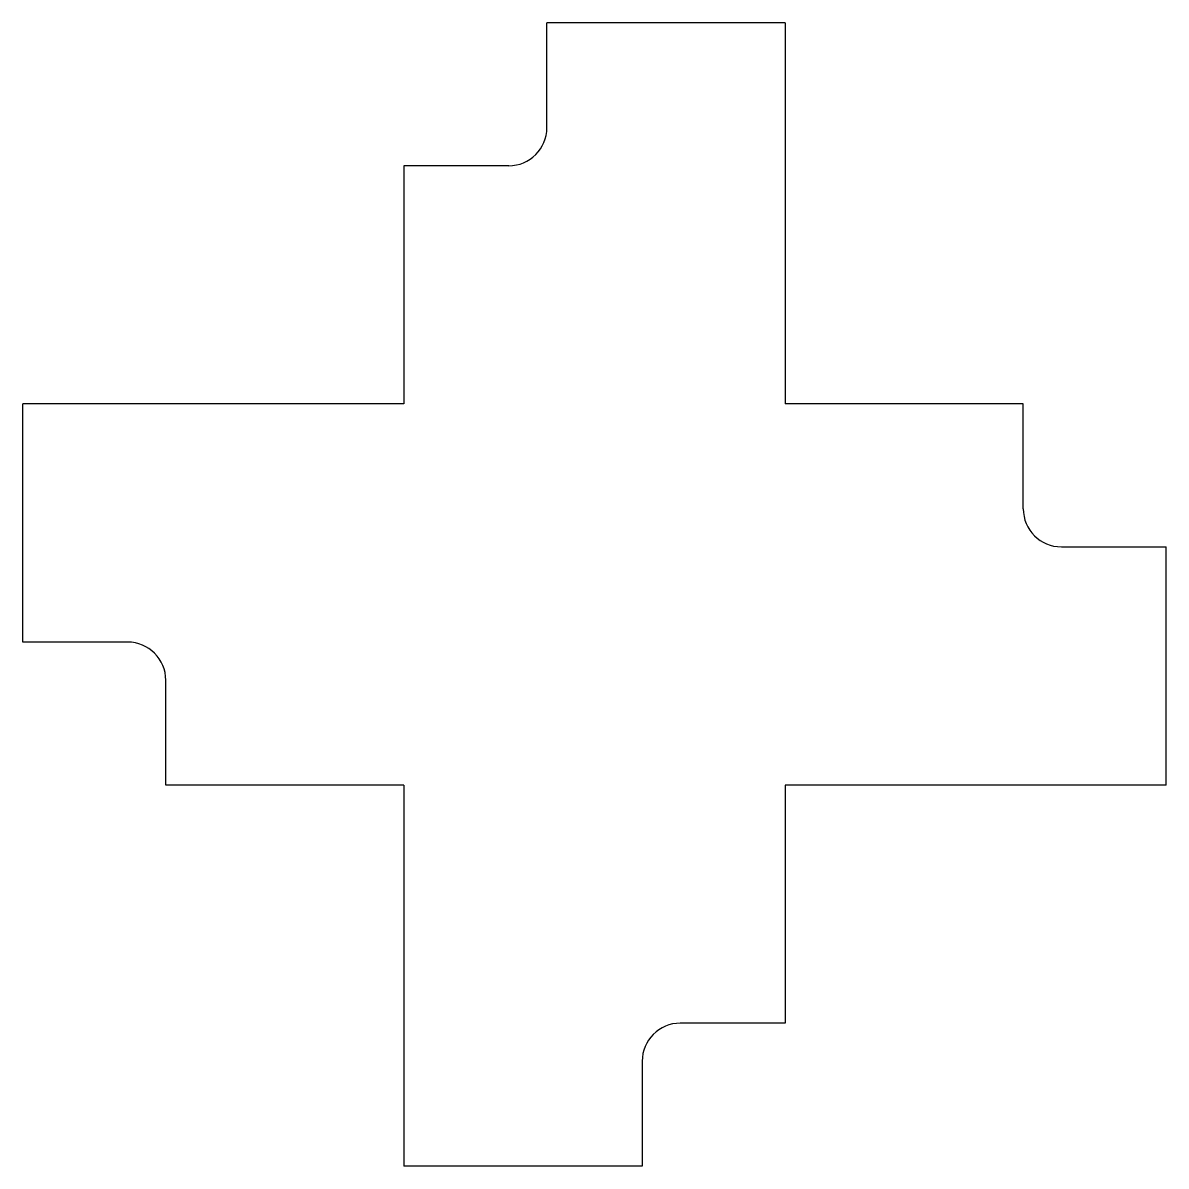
# Model space of a CAD drawing. Extents: x -19.8 to 40.2, y -20.3 to 39.7.
import ezdxf

# ---------------------------------------------------------------- set-up
doc = ezdxf.new("R2010")
doc.units = 0
doc.layers.add('VISIBLE', color=7, linetype='CONTINUOUS')

msp = doc.modelspace()

# ---------------------------------------------------------------- linework, layer by layer
at = {"layer": 'VISIBLE'}
for p, q in [((20.166, 39.687), (7.666, 39.687)), ((7.666, 34.187), (7.666, 39.687)), ((20.166, 39.687), (20.166, 19.687)), ((5.666, 32.187), (0.166, 32.187)), ((0.166, 32.187), (0.166, 19.687)), ((0.166, 19.687), (-19.834, 19.687)), ((-19.834, 7.187), (-19.834, 19.687)), ((32.666, 19.687), (20.166, 19.687)), ((32.666, 14.187), (32.666, 19.687)), ((34.666, 12.187), (40.166, 12.187)), ((40.166, -0.313), (40.166, 12.187)), ((-14.334, 7.187), (-19.834, 7.187)), ((-12.334, -0.313), (-12.334, 5.187)), ((0.166, -0.313), (-12.334, -0.313)), ((0.166, -0.313), (0.166, -20.313)), ((20.166, -0.313), (20.166, -12.813)), ((40.166, -0.313), (20.166, -0.313)), ((20.166, -12.813), (14.666, -12.813)), ((12.666, -14.813), (12.666, -20.313)), ((12.666, -20.313), (0.166, -20.313))]:
    msp.add_line(p, q, dxfattribs=at)
for centre, start, end in [((5.666, 34.187), 270, 0), ((34.666, 14.187), 180, 270), ((-14.334, 5.187), 0, 90), ((14.666, -14.813), 90, 180)]:
    msp.add_arc(centre, 2, start, end, dxfattribs=at)

doc.saveas('drawing.dxf')
